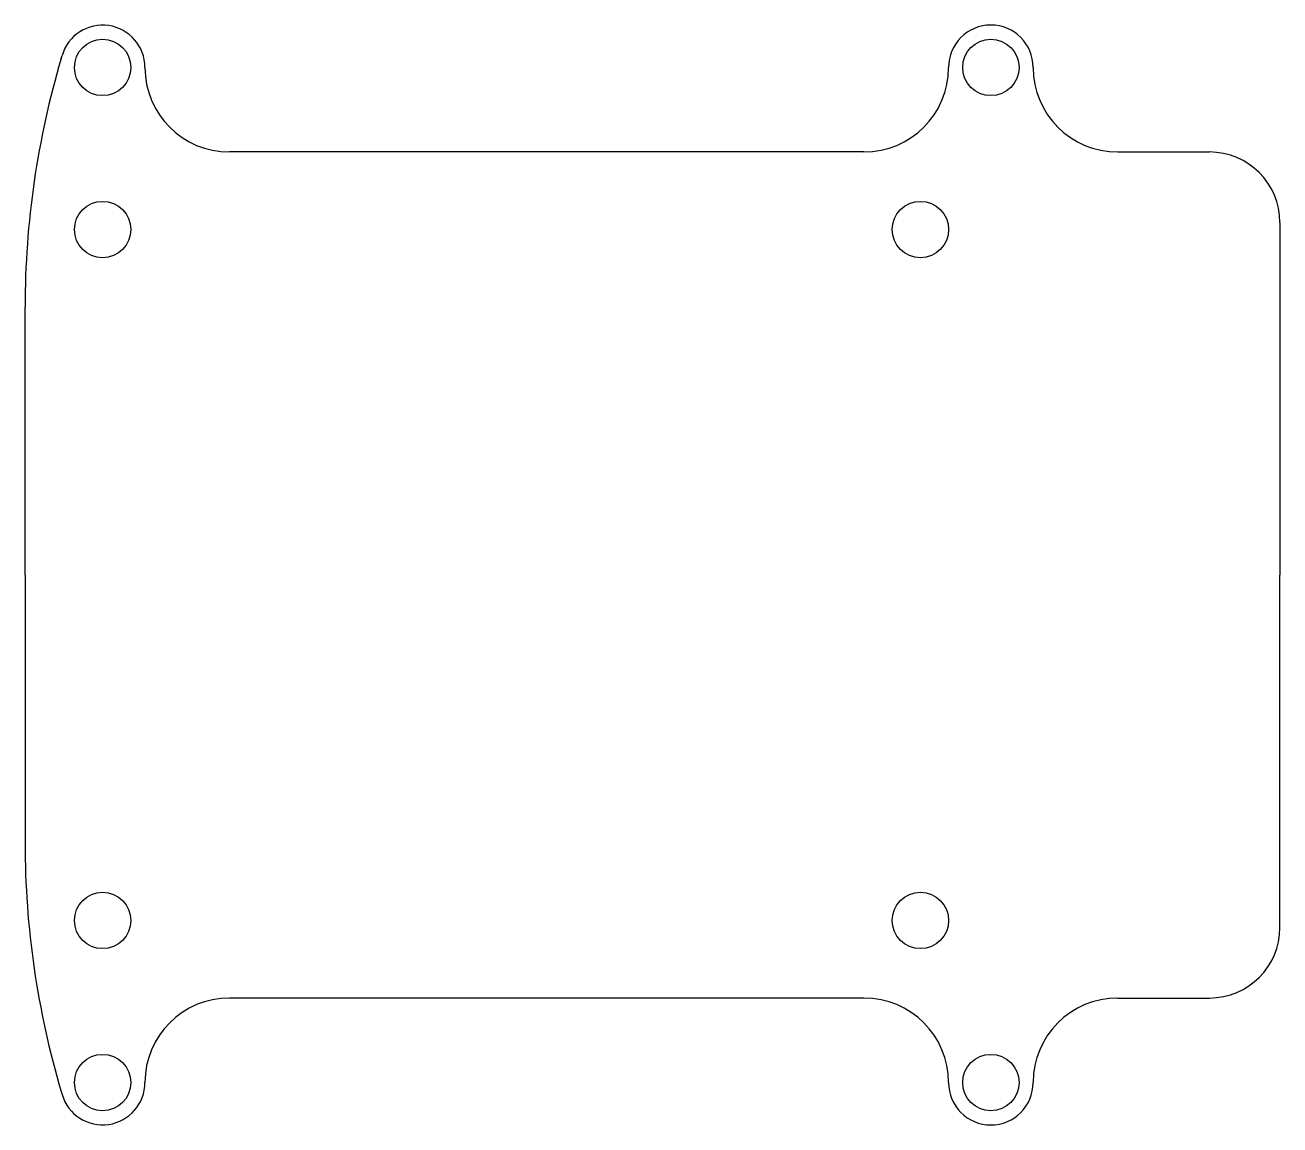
# Model space of a CAD drawing. Header units: millimetres. Extents: x 0 to 89, y 0 to 78.
import ezdxf

# ---------------------------------------------------------------- set-up
doc = ezdxf.new("R2010")
doc.units = ezdxf.units.MM
doc.layers.add('1stp', color=3, linetype='Continuous')
doc.layers.add('3stp', color=7, linetype='Continuous')

msp = doc.modelspace()

# ---------------------------------------------------------------- linework, layer by layer
at = {"layer": '1stp'}
for centre in [(5.5, 75), (68.5, 75), (5.5, 63.5), (63.5, 63.5), (5.5, 14.5), (63.5, 14.5), (5.5, 3), (68.5, 3)]:
    msp.add_circle(centre, 2, dxfattribs=at)
at = {"layer": '3stp'}
for p, q in [((2.556, 75.624), (2.624, 75.852)), ((8.5, 75), (8.5, 75)), ((65.5, 75), (65.5, 75)), ((71.5, 75), (71.5, 75)), ((59.5, 69), (14.5, 69)), ((77.5, 69), (84, 69)), ((89, 64), (89, 39)), ((0, 39), (0, 58.006)), ((0, 39), (0, 19.994)), ((89, 14), (89, 39)), ((59.5, 9), (14.5, 9)), ((77.5, 9), (84, 9)), ((8.5, 3), (8.5, 3)), ((65.5, 3), (65.5, 3)), ((71.5, 3), (71.5, 3)), ((2.556, 2.376), (2.624, 2.148))]:
    msp.add_line(p, q, dxfattribs=at)
for centre, radius, start, end in [((5.5, 75), 3, 360, 163.4914), ((68.5, 75), 3, 0, 180), ((62, 58.006), 62, 163.4914, 180), ((14.5, 75), 6, 180, 270), ((59.5, 75), 6, 270, 0), ((77.5, 75), 6, 180, 270), ((84, 64), 5, 0, 90), ((62, 19.994), 62, 180, 196.5086), ((84, 14), 5, 270, 0), ((14.5, 3), 6, 90, 180), ((59.5, 3), 6, 0, 90), ((77.5, 3), 6, 90, 180), ((5.5, 3), 3, 196.5086, 0), ((68.5, 3), 3, 180, 0)]:
    msp.add_arc(centre, radius, start, end, dxfattribs=at)

doc.saveas('drawing.dxf')
